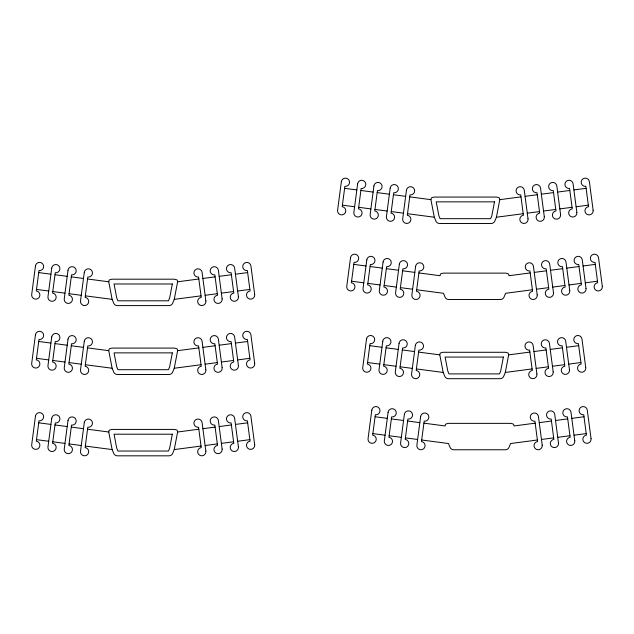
<?xml version="1.0" encoding="UTF-8"?>
<svg xmlns="http://www.w3.org/2000/svg" width="634" height="634" viewBox="0 0 634 634"><rect width="100%" height="100%" fill="white"/><g stroke="black" fill="none" stroke-linecap="round" stroke-linejoin="round"><path stroke-width="0.95" d="M108.747 281.789L109.024 280.466A1.965 1.965 0 0 1 109.531 279.84L111.933 279.19L174.445 279.19L176.846 279.84A1.965 1.965 0 0 1 177.354 280.466L177.631 281.789L174.247 299.351L172.511 303.551A4.105 4.105 0 0 1 168.961 305.604L117.417 305.604A4.105 4.105 0 0 1 113.866 303.551L112.131 299.351L108.747 281.789L87.555 279M108.747 350.673L109.024 349.358A1.965 1.965 0 0 1 109.531 348.732L111.933 348.082L174.445 348.082L176.846 348.732A1.965 1.965 0 0 1 177.354 349.358L177.631 350.673L174.247 368.243L172.511 372.435A4.105 4.105 0 0 1 168.961 374.488L117.417 374.488A4.105 4.105 0 0 1 113.866 372.435L112.131 368.243L108.747 350.673L87.555 347.892M108.747 432.008L109.024 430.692A1.965 1.965 0 0 1 109.531 430.066L111.933 429.416L174.445 429.416L176.846 430.066A1.965 1.965 0 0 1 177.354 430.692L177.631 432.008L174.247 449.577L172.511 453.77A4.105 4.105 0 0 1 168.961 455.822L117.417 455.822A4.105 4.105 0 0 1 113.866 453.77L112.131 449.577L108.747 432.008L87.555 429.226M430.922 199.662L431.199 198.339A1.965 1.965 0 0 1 431.706 197.713L434.108 197.063L496.62 197.063L499.021 197.713A1.965 1.965 0 0 1 499.529 198.339L499.798 199.662L496.422 217.224L494.686 221.424A4.105 4.105 0 0 1 491.128 223.477L439.592 223.477A4.105 4.105 0 0 1 436.041 221.424L434.306 217.224L430.922 199.662L409.73 196.873M439.806 354.874L440.075 353.55A1.965 1.965 0 0 1 440.582 352.932L442.984 352.282L505.496 352.282L507.897 352.932A1.965 1.965 0 0 1 508.405 353.55L508.682 354.874L505.306 372.443L503.562 376.636A4.105 4.105 0 0 1 500.012 378.688L448.476 378.688A4.105 4.105 0 0 1 444.917 376.636L443.182 372.443L439.806 354.874L418.606 352.092M499.798 199.662L520.997 196.873M525.063 196.342L537.275 194.741M541.341 194.202L553.553 192.601M557.619 192.07L569.831 190.462M573.897 189.923L586.101 188.322M496.422 217.224L523.209 213.706M527.282 213.175L539.486 211.574M543.56 211.035L555.764 209.434M559.838 208.903L572.042 207.302M576.116 206.755L588.32 205.154M177.631 281.789L198.822 279M202.888 278.469L215.1 276.868M219.166 276.329L231.378 274.728M235.444 274.197L247.656 272.588M174.247 299.351L201.041 295.84M205.107 295.301L217.319 293.701M221.385 293.162L233.589 291.561M237.663 291.03L249.867 289.429M530.167 272.937L508.975 275.719L508.698 274.395A1.965 1.965 0 0 0 508.191 273.769L505.789 273.127L443.277 273.127L440.876 273.769A1.965 1.965 0 0 0 440.368 274.395L440.099 275.719L418.9 272.937M534.24 272.398L546.445 270.797M550.518 270.266L562.723 268.657M566.788 268.127L579 266.526M583.066 265.987L595.278 264.378M532.386 289.77L505.599 293.288L503.856 297.481A4.105 4.105 0 0 1 500.305 299.533L448.769 299.533A4.105 4.105 0 0 1 445.211 297.481L443.475 293.288L416.689 289.77M536.451 289.231L548.664 287.63M552.729 287.099L564.942 285.49M569.007 284.959L581.219 283.358M585.285 282.819L597.49 281.211M177.631 350.673L198.822 347.892M202.888 347.361L215.1 345.76M219.166 345.221L231.378 343.62M235.444 343.081L247.656 341.48M174.247 368.243L201.041 364.724M205.107 364.193L217.319 362.593M221.385 362.054L233.589 360.453M237.663 359.922L249.867 358.313M508.682 354.874L529.873 352.092M533.947 351.561L546.151 349.952M550.225 349.421L562.429 347.82M566.503 347.281L578.707 345.681M505.306 372.443L532.092 368.925M536.158 368.394L548.37 366.785M552.436 366.254L564.648 364.653M568.714 364.114L580.926 362.513M177.631 432.008L198.822 429.226M202.888 428.695L215.1 427.094M219.166 426.555L231.378 424.954M235.444 424.423L247.656 422.815M174.247 449.577L201.041 446.059M205.107 445.528L217.319 443.927M221.385 443.388L233.589 441.787M237.663 441.256L249.867 439.647M535.175 423.171L513.984 425.953L513.714 424.629A1.965 1.965 0 0 0 513.207 424.011L510.806 423.361L448.293 423.361L445.884 424.011A1.965 1.965 0 0 0 445.377 424.629L445.108 425.953L423.916 423.171M539.249 422.64L551.453 421.031M555.527 420.5L567.731 418.9M571.805 418.361L584.009 416.76M537.394 440.004L510.608 443.523L508.872 447.715A4.105 4.105 0 0 1 505.314 449.768L453.778 449.768A4.105 4.105 0 0 1 450.219 447.715L448.484 443.523L421.697 440.004M541.468 439.473L553.672 437.872M557.746 437.333L569.95 435.732M574.016 435.201L586.228 433.593M344.619 188.322L356.831 189.923M360.897 190.462L373.109 192.07M377.175 192.601L389.387 194.202M393.452 194.741L405.657 196.342M342.408 205.154L354.612 206.755M358.685 207.302L370.89 208.903M374.956 209.434L387.168 211.035M391.233 211.574L403.446 213.175M407.511 213.706L434.306 217.224M353.796 264.378L366 265.987M370.066 266.526L382.278 268.127M386.344 268.657L398.556 270.266M402.622 270.797L414.834 272.398M351.577 281.211L363.781 282.819M367.855 283.358L380.059 284.959M384.133 285.49L396.337 287.099M400.411 287.63L412.615 289.231M38.722 272.588L50.934 274.197M55 274.728L67.212 276.329M71.277 276.868L83.49 278.469M36.51 289.429L48.715 291.03M52.788 291.561L64.993 293.162M69.058 293.701L81.271 295.301M85.336 295.84L112.131 299.351M369.781 345.681L381.985 347.281M386.051 347.82L398.263 349.421M402.328 349.952L414.541 351.561M367.562 362.513L379.766 364.114M383.839 364.653L396.044 366.254M400.117 366.785L412.322 368.394M416.395 368.925L443.182 372.443M38.722 341.48L50.934 343.081M55 343.62L67.212 345.221M71.277 345.76L83.49 347.361M36.51 358.313L48.715 359.922M52.788 360.453L64.993 362.054M69.058 362.593L81.271 364.193M85.336 364.724L112.131 368.243M375.082 416.76L387.287 418.361M391.36 418.9L403.565 420.5M407.638 421.031L419.843 422.64M372.863 433.593L385.076 435.201M389.141 435.732L401.354 437.333M405.419 437.872L417.624 439.473M38.722 422.815L50.934 424.423M55 424.954L67.212 426.555M71.277 427.094L83.49 428.695M36.51 439.647L48.715 441.256M52.788 441.787L64.993 443.388M69.058 443.927L81.271 445.528M85.336 446.059L112.131 449.577M35.456 265.979L31.7 294.501A4.105 4.105 0 0 0 35.235 299.105A4.105 4.105 0 0 0 39.839 295.571A4.105 4.105 0 0 0 36.304 290.966L38.991 270.583A4.105 4.105 0 0 0 43.595 267.049A4.105 4.105 0 0 0 40.061 262.444A4.105 4.105 0 0 0 35.456 265.979M35.456 334.871L31.7 363.393A4.105 4.105 0 0 0 35.235 367.997A4.105 4.105 0 0 0 39.839 364.463A4.105 4.105 0 0 0 36.304 359.858L38.991 339.475A4.105 4.105 0 0 0 43.595 335.941A4.105 4.105 0 0 0 40.061 331.336A4.105 4.105 0 0 0 35.456 334.871M51.734 268.119L47.978 296.641A4.105 4.105 0 0 0 51.512 301.245A4.105 4.105 0 0 0 56.117 297.711A4.105 4.105 0 0 0 52.582 293.106L55.261 272.723A4.105 4.105 0 0 0 59.873 269.188A4.105 4.105 0 0 0 56.339 264.584A4.105 4.105 0 0 0 51.734 268.119M35.456 416.205L31.7 444.727A4.105 4.105 0 0 0 35.235 449.332A4.105 4.105 0 0 0 39.839 445.797A4.105 4.105 0 0 0 36.304 441.193L38.991 420.81A4.105 4.105 0 0 0 43.595 417.275A4.105 4.105 0 0 0 40.061 412.671A4.105 4.105 0 0 0 35.456 416.205M51.734 337.011L47.978 365.533A4.105 4.105 0 0 0 51.512 370.137A4.105 4.105 0 0 0 56.117 366.603A4.105 4.105 0 0 0 52.582 361.998L55.261 341.615A4.105 4.105 0 0 0 59.873 338.081A4.105 4.105 0 0 0 56.339 333.476A4.105 4.105 0 0 0 51.734 337.011M68.004 270.266L64.256 298.788A4.105 4.105 0 0 0 67.79 303.393A4.105 4.105 0 0 0 72.395 299.858A4.105 4.105 0 0 0 68.86 295.254L71.539 274.871A4.105 4.105 0 0 0 76.143 271.336A4.105 4.105 0 0 0 72.617 266.732A4.105 4.105 0 0 0 68.004 270.266M51.734 418.345L47.978 446.867A4.105 4.105 0 0 0 51.512 451.471A4.105 4.105 0 0 0 56.117 447.937A4.105 4.105 0 0 0 52.582 443.332L55.261 422.949A4.105 4.105 0 0 0 59.873 419.415A4.105 4.105 0 0 0 56.339 414.81A4.105 4.105 0 0 0 51.734 418.345M68.004 339.15L64.256 367.672A4.105 4.105 0 0 0 67.79 372.285A4.105 4.105 0 0 0 72.395 368.75A4.105 4.105 0 0 0 68.86 364.146L71.539 343.763A4.105 4.105 0 0 0 76.143 340.228A4.105 4.105 0 0 0 72.617 335.624A4.105 4.105 0 0 0 68.004 339.15M84.282 272.406L80.526 300.928A4.105 4.105 0 0 0 84.06 305.533A4.105 4.105 0 0 0 88.665 301.998A4.105 4.105 0 0 0 85.138 297.394L87.817 277.01A4.105 4.105 0 0 0 92.421 273.476A4.105 4.105 0 0 0 88.887 268.871A4.105 4.105 0 0 0 84.282 272.406M68.004 420.485L64.256 449.007A4.105 4.105 0 0 0 67.79 453.619A4.105 4.105 0 0 0 72.395 450.085A4.105 4.105 0 0 0 68.86 445.48L71.539 425.097A4.105 4.105 0 0 0 76.143 421.562A4.105 4.105 0 0 0 72.617 416.958A4.105 4.105 0 0 0 68.004 420.485M84.282 341.298L80.526 369.82A4.105 4.105 0 0 0 84.06 374.425A4.105 4.105 0 0 0 88.665 370.89A4.105 4.105 0 0 0 85.138 366.286L87.817 345.902A4.105 4.105 0 0 0 92.421 342.368A4.105 4.105 0 0 0 88.887 337.763A4.105 4.105 0 0 0 84.282 341.298M84.282 422.632L80.526 451.154A4.105 4.105 0 0 0 84.06 455.759A4.105 4.105 0 0 0 88.665 452.224A4.105 4.105 0 0 0 85.138 447.62L87.817 427.237A4.105 4.105 0 0 0 92.421 423.702A4.105 4.105 0 0 0 88.887 419.098A4.105 4.105 0 0 0 84.282 422.632M341.354 181.704L337.597 210.226A4.105 4.105 0 0 0 341.132 214.839A4.105 4.105 0 0 0 345.736 211.304A4.105 4.105 0 0 0 342.202 206.7L344.888 186.317A4.105 4.105 0 0 0 349.493 182.782A4.105 4.105 0 0 0 345.958 178.178A4.105 4.105 0 0 0 341.354 181.704M357.631 183.852L353.875 212.374A4.105 4.105 0 0 0 357.41 216.979A4.105 4.105 0 0 0 362.014 213.444A4.105 4.105 0 0 0 358.479 208.84L361.166 188.457A4.105 4.105 0 0 0 365.77 184.922A4.105 4.105 0 0 0 362.236 180.318A4.105 4.105 0 0 0 357.631 183.852M350.523 257.769L346.766 286.291A4.105 4.105 0 0 0 350.301 290.895A4.105 4.105 0 0 0 354.905 287.361A4.105 4.105 0 0 0 351.371 282.756L354.057 262.373A4.105 4.105 0 0 0 358.662 258.838A4.105 4.105 0 0 0 355.127 254.234A4.105 4.105 0 0 0 350.523 257.769M373.909 185.992L370.153 214.514A4.105 4.105 0 0 0 373.688 219.118A4.105 4.105 0 0 0 378.292 215.584A4.105 4.105 0 0 0 374.757 210.979L377.436 190.596A4.105 4.105 0 0 0 382.04 187.062A4.105 4.105 0 0 0 378.514 182.457A4.105 4.105 0 0 0 373.909 185.992M366.801 259.908L363.044 288.43A4.105 4.105 0 0 0 366.579 293.035A4.105 4.105 0 0 0 371.183 289.5A4.105 4.105 0 0 0 367.649 284.896L370.335 264.513A4.105 4.105 0 0 0 374.94 260.978A4.105 4.105 0 0 0 371.405 256.374A4.105 4.105 0 0 0 366.801 259.908M366.507 339.063L362.751 367.585A4.105 4.105 0 0 0 366.286 372.198A4.105 4.105 0 0 0 370.89 368.663A4.105 4.105 0 0 0 367.355 364.059L370.042 343.676A4.105 4.105 0 0 0 374.646 340.141A4.105 4.105 0 0 0 371.112 335.537A4.105 4.105 0 0 0 366.507 339.063M390.179 188.139L386.431 216.662A4.105 4.105 0 0 0 389.958 221.266A4.105 4.105 0 0 0 394.562 217.731A4.105 4.105 0 0 0 391.035 213.127L393.714 192.744A4.105 4.105 0 0 0 398.318 189.209A4.105 4.105 0 0 0 394.784 184.605A4.105 4.105 0 0 0 390.179 188.139M383.079 262.056L379.322 290.578A4.105 4.105 0 0 0 382.857 295.182A4.105 4.105 0 0 0 387.461 291.648A4.105 4.105 0 0 0 383.927 287.043L386.613 266.66A4.105 4.105 0 0 0 391.218 263.126A4.105 4.105 0 0 0 387.683 258.521A4.105 4.105 0 0 0 383.079 262.056M371.809 410.15L368.061 438.673A4.105 4.105 0 0 0 371.587 443.277A4.105 4.105 0 0 0 376.192 439.742A4.105 4.105 0 0 0 372.665 435.138L375.344 414.755A4.105 4.105 0 0 0 379.948 411.22A4.105 4.105 0 0 0 376.414 406.616A4.105 4.105 0 0 0 371.809 410.15M382.785 341.211L379.029 369.733A4.105 4.105 0 0 0 382.564 374.337A4.105 4.105 0 0 0 387.168 370.803A4.105 4.105 0 0 0 383.633 366.198L386.32 345.815A4.105 4.105 0 0 0 390.924 342.281A4.105 4.105 0 0 0 387.39 337.676A4.105 4.105 0 0 0 382.785 341.211M406.457 190.279L402.701 218.801A4.105 4.105 0 0 0 406.236 223.406A4.105 4.105 0 0 0 410.84 219.871A4.105 4.105 0 0 0 407.305 215.267L409.992 194.884A4.105 4.105 0 0 0 414.596 191.349A4.105 4.105 0 0 0 411.062 186.745A4.105 4.105 0 0 0 406.457 190.279M399.357 264.196L395.6 292.718A4.105 4.105 0 0 0 399.135 297.322A4.105 4.105 0 0 0 403.739 293.788A4.105 4.105 0 0 0 400.205 289.183L402.883 268.8A4.105 4.105 0 0 0 407.496 265.266A4.105 4.105 0 0 0 403.961 260.661A4.105 4.105 0 0 0 399.357 264.196M388.087 412.29L384.331 440.812A4.105 4.105 0 0 0 387.865 445.417A4.105 4.105 0 0 0 392.47 441.882A4.105 4.105 0 0 0 388.935 437.278L391.622 416.895A4.105 4.105 0 0 0 396.226 413.36A4.105 4.105 0 0 0 392.692 408.756A4.105 4.105 0 0 0 388.087 412.29M399.063 343.351L395.307 371.873A4.105 4.105 0 0 0 398.841 376.477A4.105 4.105 0 0 0 403.446 372.943A4.105 4.105 0 0 0 399.911 368.338L402.598 347.955A4.105 4.105 0 0 0 407.202 344.421A4.105 4.105 0 0 0 403.668 339.816A4.105 4.105 0 0 0 399.063 343.351M415.627 266.335L411.878 294.858A4.105 4.105 0 0 0 415.413 299.462A4.105 4.105 0 0 0 420.017 295.935A4.105 4.105 0 0 0 416.483 291.323L419.161 270.94A4.105 4.105 0 0 0 423.766 267.413A4.105 4.105 0 0 0 420.239 262.801A4.105 4.105 0 0 0 415.627 266.335M404.365 414.43L400.609 442.952A4.105 4.105 0 0 0 404.143 447.556A4.105 4.105 0 0 0 408.748 444.03A4.105 4.105 0 0 0 405.213 439.425L407.9 419.034A4.105 4.105 0 0 0 412.504 415.508A4.105 4.105 0 0 0 408.97 410.903A4.105 4.105 0 0 0 404.365 414.43M415.341 345.498L411.585 374.02A4.105 4.105 0 0 0 415.119 378.625A4.105 4.105 0 0 0 419.724 375.09A4.105 4.105 0 0 0 416.189 370.486L418.868 350.103A4.105 4.105 0 0 0 423.472 346.568A4.105 4.105 0 0 0 419.946 341.964A4.105 4.105 0 0 0 415.341 345.498M420.643 416.578L416.887 445.1A4.105 4.105 0 0 0 420.421 449.704A4.105 4.105 0 0 0 425.026 446.17A4.105 4.105 0 0 0 421.491 441.565L424.178 421.182A4.105 4.105 0 0 0 428.782 417.647A4.105 4.105 0 0 0 425.248 413.043A4.105 4.105 0 0 0 420.643 416.578M172.329 283.984L169.643 297.972L168.462 300.809L117.916 300.809L116.735 297.972L114.049 283.984L172.329 283.984M172.329 352.869L169.643 366.864L168.462 369.701L117.916 369.701L116.735 366.864L114.049 352.869L172.329 352.869M172.329 434.203L169.643 448.198L168.462 451.036L117.916 451.036L116.735 448.198L114.049 434.203L172.329 434.203M494.504 201.858L491.81 215.845L490.637 218.682L440.091 218.682L438.91 215.845L436.224 201.858L494.504 201.858M503.38 357.069L500.694 371.056L499.513 373.901L448.967 373.901L447.794 371.056L445.1 357.069L503.38 357.069M593.131 210.226L589.374 181.704A4.105 4.105 0 0 0 584.77 178.178A4.105 4.105 0 0 0 581.235 182.782A4.105 4.105 0 0 0 585.84 186.317L588.526 206.7A4.105 4.105 0 0 0 584.992 211.304A4.105 4.105 0 0 0 589.596 214.839A4.105 4.105 0 0 0 593.131 210.226M602.3 286.291L598.544 257.769A4.105 4.105 0 0 0 593.939 254.234A4.105 4.105 0 0 0 590.405 258.838A4.105 4.105 0 0 0 595.009 262.373L597.696 282.756A4.105 4.105 0 0 0 594.161 287.361A4.105 4.105 0 0 0 598.765 290.895A4.105 4.105 0 0 0 602.3 286.291M576.853 212.374L573.096 183.852A4.105 4.105 0 0 0 568.492 180.318A4.105 4.105 0 0 0 564.957 184.922A4.105 4.105 0 0 0 569.562 188.457L572.248 208.84A4.105 4.105 0 0 0 568.714 213.444A4.105 4.105 0 0 0 573.318 216.979A4.105 4.105 0 0 0 576.853 212.374M586.022 288.43L582.266 259.908A4.105 4.105 0 0 0 577.661 256.374A4.105 4.105 0 0 0 574.127 260.978A4.105 4.105 0 0 0 578.739 264.513L581.418 284.896A4.105 4.105 0 0 0 577.883 289.5A4.105 4.105 0 0 0 582.487 293.035A4.105 4.105 0 0 0 586.022 288.43M585.729 367.585L581.972 339.063A4.105 4.105 0 0 0 577.368 335.537A4.105 4.105 0 0 0 573.841 340.141A4.105 4.105 0 0 0 578.446 343.676L581.124 364.059A4.105 4.105 0 0 0 577.59 368.663A4.105 4.105 0 0 0 582.194 372.198A4.105 4.105 0 0 0 585.729 367.585M591.039 438.673L587.282 410.15A4.105 4.105 0 0 0 582.678 406.616A4.105 4.105 0 0 0 579.143 411.22A4.105 4.105 0 0 0 583.748 414.755L586.426 435.138A4.105 4.105 0 0 0 582.9 439.742A4.105 4.105 0 0 0 587.504 443.277A4.105 4.105 0 0 0 591.039 438.673M560.575 214.514L556.818 185.992A4.105 4.105 0 0 0 552.214 182.457A4.105 4.105 0 0 0 548.679 187.062A4.105 4.105 0 0 0 553.284 190.596L555.97 210.979A4.105 4.105 0 0 0 552.436 215.584A4.105 4.105 0 0 0 557.04 219.118A4.105 4.105 0 0 0 560.575 214.514M569.744 290.578L565.996 262.056A4.105 4.105 0 0 0 561.383 258.521A4.105 4.105 0 0 0 557.857 263.126A4.105 4.105 0 0 0 562.461 266.66L565.14 287.043A4.105 4.105 0 0 0 561.605 291.648A4.105 4.105 0 0 0 566.21 295.182A4.105 4.105 0 0 0 569.744 290.578M569.451 369.733L565.702 341.211A4.105 4.105 0 0 0 561.098 337.676A4.105 4.105 0 0 0 557.563 342.281A4.105 4.105 0 0 0 562.168 345.815L564.846 366.198A4.105 4.105 0 0 0 561.32 370.803A4.105 4.105 0 0 0 565.924 374.337A4.105 4.105 0 0 0 569.451 369.733M574.761 440.812L571.004 412.29A4.105 4.105 0 0 0 566.4 408.756A4.105 4.105 0 0 0 562.865 413.36A4.105 4.105 0 0 0 567.47 416.895L570.156 437.278A4.105 4.105 0 0 0 566.622 441.882A4.105 4.105 0 0 0 571.226 445.417A4.105 4.105 0 0 0 574.761 440.812M544.297 216.662L540.54 188.139A4.105 4.105 0 0 0 535.936 184.605A4.105 4.105 0 0 0 532.401 189.209A4.105 4.105 0 0 0 537.014 192.744L539.692 213.127A4.105 4.105 0 0 0 536.158 217.731A4.105 4.105 0 0 0 540.762 221.266A4.105 4.105 0 0 0 544.297 216.662M553.474 292.718L549.718 264.196A4.105 4.105 0 0 0 545.113 260.661A4.105 4.105 0 0 0 541.579 265.266A4.105 4.105 0 0 0 546.183 268.8L548.862 289.183A4.105 4.105 0 0 0 545.335 293.788A4.105 4.105 0 0 0 549.94 297.322A4.105 4.105 0 0 0 553.474 292.718M553.181 371.873L549.424 343.351A4.105 4.105 0 0 0 544.82 339.816A4.105 4.105 0 0 0 541.285 344.421A4.105 4.105 0 0 0 545.89 347.955L548.576 368.338A4.105 4.105 0 0 0 545.042 372.943A4.105 4.105 0 0 0 549.646 376.477A4.105 4.105 0 0 0 553.181 371.873M558.483 442.952L554.726 414.43A4.105 4.105 0 0 0 550.122 410.903A4.105 4.105 0 0 0 546.587 415.508A4.105 4.105 0 0 0 551.192 419.034L553.878 439.425A4.105 4.105 0 0 0 550.344 444.03A4.105 4.105 0 0 0 554.948 447.556A4.105 4.105 0 0 0 558.483 442.952M528.019 218.801L524.27 190.279A4.105 4.105 0 0 0 519.666 186.745A4.105 4.105 0 0 0 516.131 191.349A4.105 4.105 0 0 0 520.736 194.884L523.415 215.267A4.105 4.105 0 0 0 519.88 219.871A4.105 4.105 0 0 0 524.492 223.406A4.105 4.105 0 0 0 528.019 218.801M537.196 294.858L533.44 266.335A4.105 4.105 0 0 0 528.835 262.801A4.105 4.105 0 0 0 525.301 267.413A4.105 4.105 0 0 0 529.905 270.94L532.592 291.323A4.105 4.105 0 0 0 529.057 295.935A4.105 4.105 0 0 0 533.662 299.462A4.105 4.105 0 0 0 537.196 294.858M536.903 374.02L533.146 345.498A4.105 4.105 0 0 0 528.542 341.964A4.105 4.105 0 0 0 525.007 346.568A4.105 4.105 0 0 0 529.612 350.103L532.298 370.486A4.105 4.105 0 0 0 528.764 375.09A4.105 4.105 0 0 0 533.368 378.625A4.105 4.105 0 0 0 536.903 374.02M542.205 445.1L538.448 416.578A4.105 4.105 0 0 0 533.844 413.043A4.105 4.105 0 0 0 530.309 417.647A4.105 4.105 0 0 0 534.914 421.182L537.6 441.565A4.105 4.105 0 0 0 534.066 446.17A4.105 4.105 0 0 0 538.67 449.704A4.105 4.105 0 0 0 542.205 445.1M254.678 294.501L250.921 265.979A4.105 4.105 0 0 0 246.317 262.444A4.105 4.105 0 0 0 242.782 267.049A4.105 4.105 0 0 0 247.387 270.583L250.073 290.966A4.105 4.105 0 0 0 246.539 295.571A4.105 4.105 0 0 0 251.143 299.105A4.105 4.105 0 0 0 254.678 294.501M254.678 363.393L250.921 334.871A4.105 4.105 0 0 0 246.317 331.336A4.105 4.105 0 0 0 242.782 335.941A4.105 4.105 0 0 0 247.387 339.475L250.073 359.858A4.105 4.105 0 0 0 246.539 364.463A4.105 4.105 0 0 0 251.143 367.997A4.105 4.105 0 0 0 254.678 363.393M238.4 296.641L234.643 268.119A4.105 4.105 0 0 0 230.039 264.584A4.105 4.105 0 0 0 226.504 269.188A4.105 4.105 0 0 0 231.117 272.723L233.795 293.106A4.105 4.105 0 0 0 230.261 297.711A4.105 4.105 0 0 0 234.865 301.245A4.105 4.105 0 0 0 238.4 296.641M254.678 444.727L250.921 416.205A4.105 4.105 0 0 0 246.317 412.671A4.105 4.105 0 0 0 242.782 417.275A4.105 4.105 0 0 0 247.387 420.81L250.073 441.193A4.105 4.105 0 0 0 246.539 445.797A4.105 4.105 0 0 0 251.143 449.332A4.105 4.105 0 0 0 254.678 444.727M238.4 365.533L234.643 337.011A4.105 4.105 0 0 0 230.039 333.476A4.105 4.105 0 0 0 226.504 338.081A4.105 4.105 0 0 0 231.117 341.615L233.795 361.998A4.105 4.105 0 0 0 230.261 366.603A4.105 4.105 0 0 0 234.865 370.137A4.105 4.105 0 0 0 238.4 365.533M222.122 298.788L218.373 270.266A4.105 4.105 0 0 0 213.761 266.732A4.105 4.105 0 0 0 210.234 271.336A4.105 4.105 0 0 0 214.839 274.871L217.517 295.254A4.105 4.105 0 0 0 213.983 299.858A4.105 4.105 0 0 0 218.587 303.393A4.105 4.105 0 0 0 222.122 298.788M238.4 446.867L234.643 418.345A4.105 4.105 0 0 0 230.039 414.81A4.105 4.105 0 0 0 226.504 419.415A4.105 4.105 0 0 0 231.117 422.949L233.795 443.332A4.105 4.105 0 0 0 230.261 447.937A4.105 4.105 0 0 0 234.865 451.471A4.105 4.105 0 0 0 238.4 446.867M222.122 367.672L218.373 339.15A4.105 4.105 0 0 0 213.761 335.624A4.105 4.105 0 0 0 210.234 340.228A4.105 4.105 0 0 0 214.839 343.763L217.517 364.146A4.105 4.105 0 0 0 213.983 368.75A4.105 4.105 0 0 0 218.587 372.285A4.105 4.105 0 0 0 222.122 367.672M205.852 300.928L202.095 272.406A4.105 4.105 0 0 0 197.491 268.871A4.105 4.105 0 0 0 193.956 273.476A4.105 4.105 0 0 0 198.561 277.01L201.24 297.394A4.105 4.105 0 0 0 197.713 301.998A4.105 4.105 0 0 0 202.317 305.533A4.105 4.105 0 0 0 205.852 300.928M222.122 449.007L218.373 420.485A4.105 4.105 0 0 0 213.761 416.958A4.105 4.105 0 0 0 210.234 421.562A4.105 4.105 0 0 0 214.839 425.097L217.517 445.48A4.105 4.105 0 0 0 213.983 450.085A4.105 4.105 0 0 0 218.587 453.619A4.105 4.105 0 0 0 222.122 449.007M205.852 369.82L202.095 341.298A4.105 4.105 0 0 0 197.491 337.763A4.105 4.105 0 0 0 193.956 342.368A4.105 4.105 0 0 0 198.561 345.902L201.24 366.286A4.105 4.105 0 0 0 197.713 370.89A4.105 4.105 0 0 0 202.317 374.425A4.105 4.105 0 0 0 205.852 369.82M205.852 451.154L202.095 422.632A4.105 4.105 0 0 0 197.491 419.098A4.105 4.105 0 0 0 193.956 423.702A4.105 4.105 0 0 0 198.561 427.237L201.24 447.62A4.105 4.105 0 0 0 197.713 452.224A4.105 4.105 0 0 0 202.317 455.759A4.105 4.105 0 0 0 205.852 451.154"/></g></svg>
